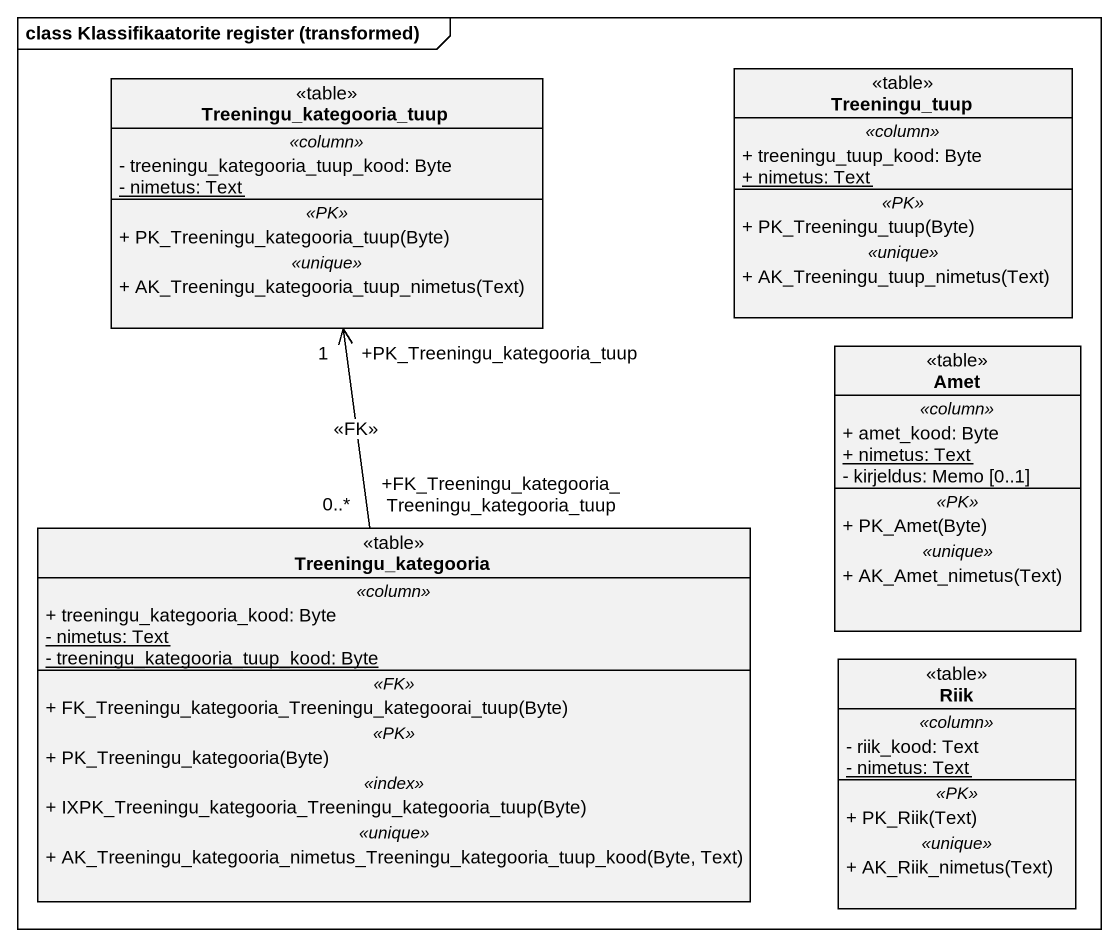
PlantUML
@startuml
mainframe class Klassifikaatorite register (transformed)
hide circle
hide empty members
skinparam classAttributeIconSize 0
class Treeningu_kategooria_tuup <<table>> {
  .. <<column>> ..
  - treeningu_kategooria_tuup_kood: Byte
  {static} - nimetus: Text
  .. <<PK>> ..
  + PK_Treeningu_kategooria_tuup(Byte)
  .. <<unique>> ..
  + AK_Treeningu_kategooria_tuup_nimetus(Text)
}
class Treeningu_tuup <<table>> {
  .. <<column>> ..
  + treeningu_tuup_kood: Byte
  {static} + nimetus: Text
  .. <<PK>> ..
  + PK_Treeningu_tuup(Byte)
  .. <<unique>> ..
  + AK_Treeningu_tuup_nimetus(Text)
}
class Amet <<table>> {
  .. <<column>> ..
  + amet_kood: Byte
  {static} + nimetus: Text
  - kirjeldus: Memo [0..1]
  .. <<PK>> ..
  + PK_Amet(Byte)
  .. <<unique>> ..
  + AK_Amet_nimetus(Text)
}
class Treeningu_kategooria <<table>> {
  .. <<column>> ..
  + treeningu_kategooria_kood: Byte
  {static} - nimetus: Text
  {static} - treeningu_kategooria_tuup_kood: Byte
  .. <<FK>> ..
  + FK_Treeningu_kategooria_Treeningu_kategoorai_tuup(Byte)
  .. <<PK>> ..
  + PK_Treeningu_kategooria(Byte)
  .. <<index>> ..
  + IXPK_Treeningu_kategooria_Treeningu_kategooria_tuup(Byte)
  .. <<unique>> ..
  + AK_Treeningu_kategooria_nimetus_Treeningu_kategooria_tuup_kood(Byte, Text)
}
class Riik <<table>> {
  .. <<column>> ..
  - riik_kood: Text
  {static} - nimetus: Text
  .. <<PK>> ..
  + PK_Riik(Text)
  .. <<unique>> ..
  + AK_Riik_nimetus(Text)
}
Treeningu_kategooria "+FK_Treeningu_kategooria_Treeningu_kategooria_tuup\n0..*" -up-> "+PK_Treeningu_kategooria_tuup\n1" Treeningu_kategooria_tuup : <<FK>>
@enduml
